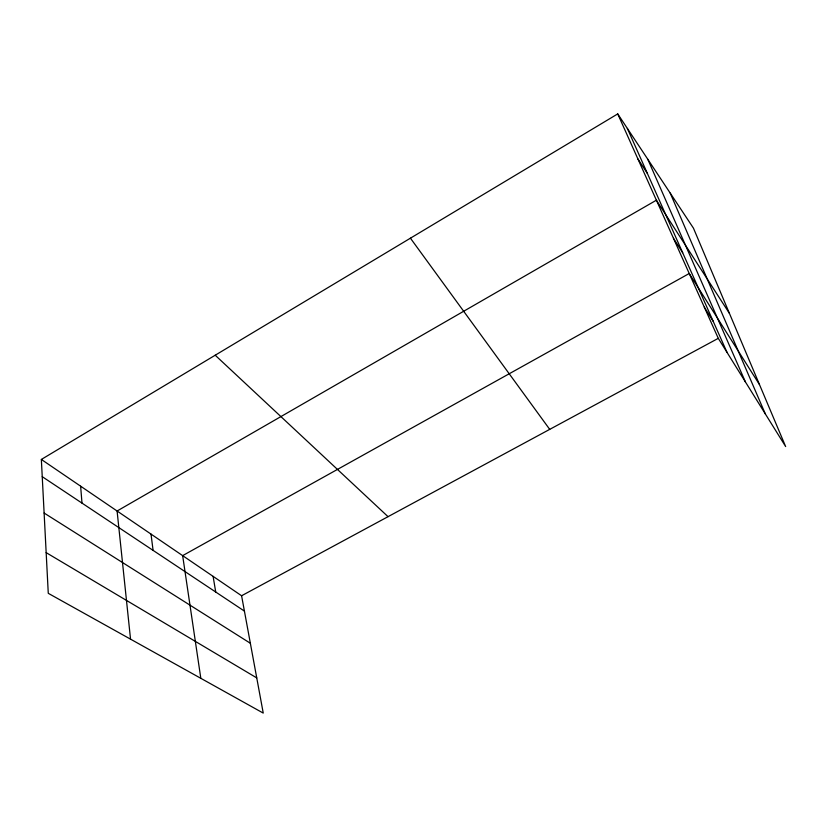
<?xml version="1.0" encoding="UTF-8"?>
<svg xmlns="http://www.w3.org/2000/svg" width="827" height="827" viewBox="0 0 827 827"><rect width="100%" height="100%" fill="white"/><g stroke="black" fill="none" stroke-linecap="round" stroke-linejoin="round"><path stroke-width="1.24" d="M41.35 459.45L241.587 595.75L263.244 713.091L48.266 593.321L41.35 459.45L617.728 113.909L693.46 228.169L785.65 446.559L718.281 338.346L617.728 113.909M241.587 595.75L718.281 338.346M46.157 552.632L256.752 677.902M44.12 513.04L250.354 643.261M42.239 476.672L244.42 611.101M215.206 355.217L388.039 516.668M410.43 238.186L549.717 429.368M637.875 158.877L647.376 173.412M729.445 313.402L656.39 200.196L117.093 511.003L130.542 639.168M673.447 238.279L682.668 252.711M759.475 384.565L689.232 273.51L182.653 555.63L200.816 678.316M704.294 307.137L713.205 321.331M627.352 128.423L727.026 352.395M647.779 159.249L745.416 381.929M670.211 193.094L765.316 413.903M213.108 576.367L215.723 592.018M151.01 534.097L153.088 550.379M80.632 486.193L81.987 503.095"/></g></svg>
